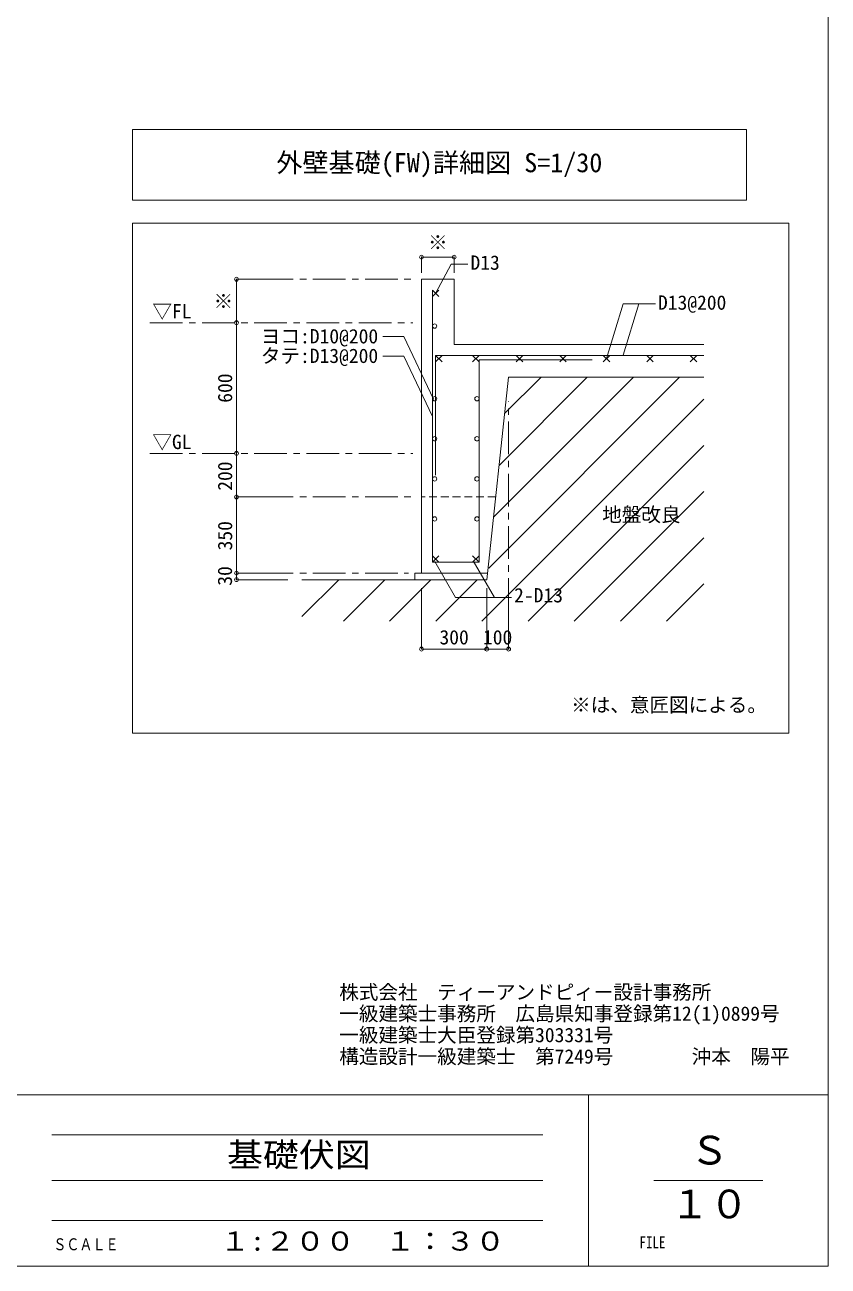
# Model space of a CAD drawing. Units: millimetres at full size, sheet at 1:200, with parts at 1:30. Extents: x -919659 to 1109242, y -84607 to 904409.
# Drawn here: x -22942 to 1674, y -84607 to -46597 of the extents above; entities that cross this region are included whole.
import ezdxf
from ezdxf.enums import TextEntityAlignment as Align

# ---------------------------------------------------------------- set-up
doc = ezdxf.new("R2010")
doc.units = ezdxf.units.MM
doc.header["$LTSCALE"] = 200
doc.header["$PDMODE"] = 32
doc.header["$PDSIZE"] = 120
doc.linetypes.add('CHAIN1', pattern=[8, 5, -1, 1, -1])
doc.linetypes.add('DASHED1', pattern=[1.8, 1.2, -0.6])
for name, color, linetype, lineweight in [('7-8_', 7, 'Continuous', 9), ('8-0_', 7, 'Continuous', 9), ('8-8_', 7, 'Continuous', 9)]:
    doc.layers.add(name, color=color, linetype=linetype, lineweight=lineweight)
doc.styles.add('ＭＳ ゴシック', font='')
doc.styles.get('ＭＳ ゴシック').set_extended_font_data('MS Gothic')

msp = doc.modelspace()

# ---------------------------------------------------------------- linework, layer by layer
at = {"layer": '7-8_', "color": 5, "lineweight": 5}
for p, q in [((1673.6, -84606.6), (1673.6, -4606.6)), ((1673.6, -79356.6), (-113726.4, -79356.6)), ((1673.6, -84606.6), (-113726.4, -84606.6))]:
    msp.add_line(p, q, dxfattribs=at)
at = {"layer": '7-8_', "color": 6, "lineweight": 20}
msp.add_line((-5668.7, -79356.6), (-5668.7, -84606.6), dxfattribs=at)
at = {"layer": '7-8_', "color": 3, "lineweight": 13}
for p, q in [((-22118.7, -80581.6), (-7068.7, -80581.6)), ((-22118.7, -81981.6), (-7068.7, -81981.6)), ((-22118.7, -83206.6), (-7068.7, -83206.6))]:
    msp.add_line(p, q, dxfattribs=at)
at = {"layer": '7-8_', "color": 2, "lineweight": 18}
for p, q in [((-22118.7, -80581.6), (-7068.7, -80581.6)), ((-22118.7, -81981.6), (-7068.7, -81981.6)), ((-3668.7, -81981.6), (-326.4, -81981.6)), ((-22118.7, -83206.6), (-7068.7, -83206.6))]:
    msp.add_line(p, q, dxfattribs=at)
at = {"layer": '8-0_', "color": 3, "lineweight": 13}
for p, q in [((-19641.2, -49803.5), (-828.8, -49803.5)), ((-828.8, -49803.5), (-828.8, -51970.2)), ((-19641.2, -52668), (469.6, -52668)), ((-19641.2, -52668), (-19641.2, -68291.3)), ((469.6, -52668), (469.6, -68291.3)), ((-9786.8, -54386.4), (-10786.8, -54386.4)), ((-10786.8, -63386.4), (-10786.8, -54386.4)), ((-9786.8, -56386.4), (-9786.8, -54386.4)), ((-2141, -56386.4), (-9786.8, -56386.4)), ((-8786.8, -63586.4), (-8120.1, -57386.4)), ((-2141, -57386.4), (-8120.1, -57386.4)), ((-10986.8, -63386.4), (-10986.8, -63586.4)), ((-10986.8, -63386.4), (-8752.3, -63386.4)), ((-14456.6, -63586.4), (-8786.8, -63586.4)), ((-19641.2, -68291.3), (469.6, -68291.3))]:
    msp.add_line(p, q, dxfattribs=at)
at = {"layer": '8-0_', "color": 4, "lineweight": 5}
for p, q in [((-10786.8, -53710.9), (-9786.8, -53710.9)), ((-10786.8, -53710.9), (-10786.8, -54187.9)), ((-9786.8, -53710.9), (-9786.8, -54187.9)), ((-16456.6, -54386.4), (-15714.5, -54386.4)), ((-16456.6, -61053.1), (-16456.6, -54386.4)), ((-16456.6, -61053.1), (-15714.5, -61053.1)), ((-16456.6, -61053.1), (-16456.6, -63386.4)), ((-16456.6, -63386.4), (-15714.5, -63386.4)), ((-16456.6, -63386.4), (-16456.6, -63586.4)), ((-16456.6, -63586.4), (-15714.5, -63586.4)), ((-10786.8, -65712.9), (-10786.8, -64544.1)), ((-8786.8, -65712.9), (-8786.8, -64544.1)), ((-8786.8, -65712.9), (-8786.8, -64544.1)), ((-8120.1, -65712.9), (-8120.1, -64544.1)), ((-10786.8, -65712.9), (-8786.8, -65712.9)), ((-8786.8, -65712.9), (-8120.1, -65712.9))]:
    msp.add_line(p, q, dxfattribs=at)
at = {"layer": '8-0_'}
for p, q in [((-10353.5, -54819.7), (-9878.1, -53921.7)), ((-9365.1, -53921.7), (-9878.1, -53921.7)), ((-10253.5, -54719.7), (-10453.5, -54919.7)), ((-10253.5, -54919.7), (-10453.5, -54719.7)), ((-10453.5, -63053.1), (-10453.5, -54719.7)), ((-5117, -56813.2), (-4609.9, -55143.7)), ((-3620.1, -55143.7), (-4609.9, -55143.7)), ((-4608.4, -56708.4), (-4133, -55143.7)), ((-11976.3, -56142.9), (-11332, -56142.9)), ((-10419.2, -58060), (-11332, -56142.9)), ((-11976.3, -56742.8), (-11332, -56742.8)), ((-10453.5, -58587.9), (-11332, -56742.8)), ((-10153.5, -56719.7), (-10353.5, -56919.7)), ((-10153.5, -56919.7), (-10353.5, -56719.7)), ((-2141, -56719.7), (-10353.5, -56719.7)), ((-10353.5, -60386.4), (-10353.5, -56719.7)), ((-9220.1, -56719.7), (-9020.1, -56919.7)), ((-9220.1, -56919.7), (-9020.1, -56719.7)), ((-9020.1, -63053.1), (-9020.1, -56853.1)), ((-5553.5, -56853.1), (-9020.1, -56853.1)), ((-7886.8, -56919.7), (-7686.8, -56719.7)), ((-7686.8, -56919.7), (-7886.8, -56719.7)), ((-6553.5, -56919.7), (-6353.5, -56719.7)), ((-6353.5, -56919.7), (-6553.5, -56719.7)), ((-5220.1, -56919.7), (-5020.1, -56719.7)), ((-5020.1, -56919.7), (-5220.1, -56719.7)), ((-3886.8, -56919.7), (-3686.8, -56719.7)), ((-3686.8, -56919.7), (-3886.8, -56719.7)), ((-2553.5, -56919.7), (-2353.5, -56719.7)), ((-2353.5, -56919.7), (-2553.5, -56719.7)), ((-10253.5, -63053.1), (-10453.5, -62853.1)), ((-10453.5, -63053.1), (-10253.5, -62853.1)), ((-10453.5, -63053.1), (-9020.1, -63053.1)), ((-10382.9, -63026.3), (-9741.4, -64137.3)), ((-9220.1, -63053.1), (-9020.1, -62853.1)), ((-9220.1, -62853.1), (-9020.1, -63053.1)), ((-9200.3, -63013.1), (-8551.2, -64137.3)), ((-8033.9, -64137.3), (-9741.4, -64137.3))]:
    msp.add_line(p, q, dxfattribs=at)
at = {"layer": '8-0_', "color": 4, "linetype": 'CHAIN1', "lineweight": 5}
for p, q in [((-15714.5, -54386.4), (-11053.1, -54386.4)), ((-19111.1, -55719.7), (-11053.1, -55719.7)), ((-8120.1, -64544.1), (-8120.1, -58134)), ((-19111.1, -59719.7), (-11053.1, -59719.7)), ((-15714.5, -61053.1), (-11069, -61053.1)), ((-15714.5, -63386.4), (-11187, -63386.4)), ((-15714.5, -63586.4), (-14881.9, -63586.4)), ((-10786.8, -64544.1), (-10786.8, -63845.3)), ((-8786.8, -64544.1), (-8786.8, -63845.3))]:
    msp.add_line(p, q, dxfattribs=at)
at = {"layer": '8-0_', "color": 3, "linetype": 'DASHED1', "lineweight": 13}
msp.add_line((-8514.4, -61053.1), (-10786.8, -61053.1), dxfattribs=at)
at = {"layer": '8-0_', "color": 3, "lineweight": 13}
msp.add_lwpolyline([(-19641.2, -49803.5), (-19641.2, -51970.2), (-828.8, -51970.2)], dxfattribs=at)
at = {"layer": '8-0_'}
for centre in [(-10386.8, -55819.7), (-10386.8, -58046.4), (-9087.6, -58046.4), (-10386.8, -59273.1), (-9087.6, -59273.1), (-10386.8, -60499.7), (-9087.6, -60499.7), (-10386.8, -61726.4), (-9087.6, -61726.4)]:
    msp.add_circle(centre, 66.7, dxfattribs=at)
for p in [(-10786.8, -53710.9), (-9786.8, -53710.9), (-16456.6, -54386.4), (-16456.6, -55719.7), (-16456.6, -59719.7), (-16456.6, -61053.1), (-16456.6, -63386.4), (-16456.6, -63586.4), (-10786.8, -65712.9), (-8786.8, -65712.9), (-8120.1, -65712.9)]:
    msp.add_point(p, dxfattribs=at)
at = {"layer": '8-0_', "color": 4}
for p in [(-10786.8, -65712.9), (-8786.8, -65712.9)]:
    msp.add_point(p, dxfattribs=at)
at = {"layer": '8-8_', "color": 4, "lineweight": 5}
for p, q in [((-8725.2, -63229.2), (-2882.4, -57386.4)), ((-8580.8, -61670.5), (-4296.6, -57386.4)), ((-8410.4, -60085.9), (-5710.9, -57386.4)), ((-8240, -58501.3), (-7125.1, -57386.4)), ((-8934.9, -64853.1), (-2141, -58059.2)), ((-7520.7, -64853.1), (-2141, -59473.4)), ((-6106.5, -64853.1), (-2141, -60887.6)), ((-4692.2, -64853.1), (-2141, -62301.8)), ((-13325.1, -63586.4), (-14456.6, -64717.9)), ((-11910.9, -63586.4), (-13177.5, -64853.1)), ((-11763.3, -64853.1), (-10496.6, -63586.4)), ((-10349.1, -64853.1), (-9082.4, -63586.4)), ((-3278, -64853.1), (-2141, -63716))]:
    msp.add_line(p, q, dxfattribs=at)

# ---------------------------------------------------------------- texts
at = {"layer": '7-8_', "style": 'ＭＳ ゴシック'}
for s, p in [('株式会社\u3000ティーアンドピィー設計事務所', (-13307.7, -76567.8)), ('一級建築士事務所\u3000広島県知事登録第12(1)0899号', (-13307.7, -77224.1)), ('一級建築士大臣登録第303331号', (-13307.7, -77880.3)), ('構造設計一級建築士\u3000第7249号\u3000\u3000\u3000\u3000沖本\u3000陽平', (-13307.7, -78536.6))]:
    msp.add_text(s, height=439.9, dxfattribs=at).set_placement(p, align=Align.BOTTOM_LEFT)
for s, height, width, p in [('基礎伏図', 733.1, 1.1, (-16743.7, -81781.6)), ('１:２００\u3000１：３０', 586.5, 1.15, (-16962.4, -84306.6)), ('ＳＣＡＬＥ', 366.6, 0.8, (-22068.7, -84230)), ('FILE', 366.6, 0.8, (-4109.6, -84171))]:
    msp.add_text(s, height=height, dxfattribs=dict(at, width=width)).set_placement(p, align=Align.BOTTOM_LEFT)
at = {"layer": '7-8_', "color": 3, "style": 'ＭＳ ゴシック'}
for s, p in [('Ｓ', (-2566, -81757)), ('１０', (-3166, -83406.2))]:
    msp.add_text(s, height=879.8, dxfattribs=at).set_placement(p, align=Align.BOTTOM_LEFT)
at = {"layer": '8-0_', "style": 'ＭＳ ゴシック'}
for s, height, p in [('外壁基礎(FW)詳細図 S=1/30', 586.5, (-15235, -51286.9)), ('※', 439.9, (-10586.8, -53610.9)), ('D13', 439.9, (-9286.7, -54230.2)), ('D13@200', 439.9, (-3541.6, -55452.2)), ('▽FL', 439.9, (-19032.6, -55719.7)), ('ヨコ:D10@200', 439.9, (-15709.2, -56483.5)), ('タテ:D13@200', 439.9, (-15709.2, -57083.4)), ('▽GL', 439.9, (-19032.6, -59719.7)), ('地盤改良', 439.9, (-5250.8, -61944.7)), ('2-D13', 439.9, (-7950, -64414.9)), ('300', 439.9, (-10236.8, -65701.6)), ('100', 439.9, (-8903.5, -65701.6)), ('※は、意匠図による。', 439.9, (-6203.4, -67770.7))]:
    msp.add_text(s, height=height, dxfattribs=at).set_placement(p, align=Align.BOTTOM_LEFT)
for s, p in [('※', (-16496.6, -55353.1)), ('600', (-16456.6, -58169.7)), ('200', (-16456.6, -60864.3)), ('350', (-16456.6, -62689.8)), ('30', (-16461.1, -63771.7))]:
    msp.add_text(s, height=439.9, rotation=90, dxfattribs=at).set_placement(p, align=Align.BOTTOM_LEFT)

doc.saveas('drawing.dxf')
